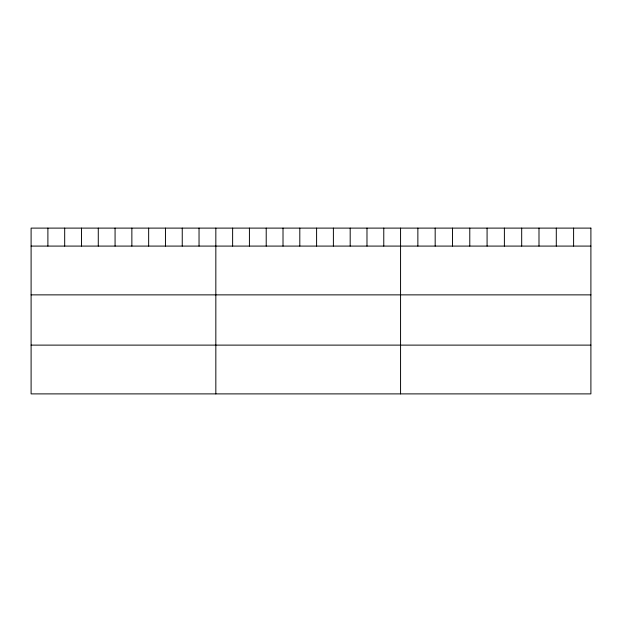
<?xml version="1.0" encoding="UTF-8"?>
<svg xmlns="http://www.w3.org/2000/svg" width="622" height="622" viewBox="0 0 622 622"><rect width="100%" height="100%" fill="white"/><g stroke="black" fill="none" stroke-linecap="round" stroke-linejoin="round"><path stroke-width="0.93" d="M31.1 246.087L590.9 246.087M31.1 294.867L590.9 294.867M31.1 345.117L590.9 345.117M573.601 228.111L573.601 246.087M556.293 228.111L556.293 246.087M538.994 228.111L538.994 246.087M521.687 228.111L521.687 246.087M504.388 228.111L504.388 246.087M487.08 228.111L487.08 246.087M469.781 228.111L469.781 246.087M452.474 228.111L452.474 246.087M435.175 228.111L435.175 246.087M417.867 228.111L417.867 246.087M400.568 228.111L400.568 393.889M383.774 228.111L383.774 246.087M366.98 228.111L366.98 246.087M350.186 228.111L350.186 246.087M333.392 228.111L333.392 246.087M316.598 228.111L316.598 246.087M299.804 228.111L299.804 246.087M283.01 228.111L283.01 246.087M266.216 228.111L266.216 246.087M249.422 228.111L249.422 246.087M232.628 228.111L232.628 246.087M215.834 228.111L215.834 393.889M199.04 228.111L199.04 246.087M182.246 228.111L182.246 246.087M165.452 228.111L165.452 246.087M148.658 228.111L148.658 246.087M131.864 228.111L131.864 246.087M115.07 228.111L115.07 246.087M98.276 228.111L98.276 246.087M81.482 228.111L81.482 246.087M64.688 228.111L64.688 246.087M47.894 228.111L47.894 246.087M590.9 228.111L31.1 228.111L31.1 393.889L590.9 393.889L590.9 228.111"/></g></svg>
